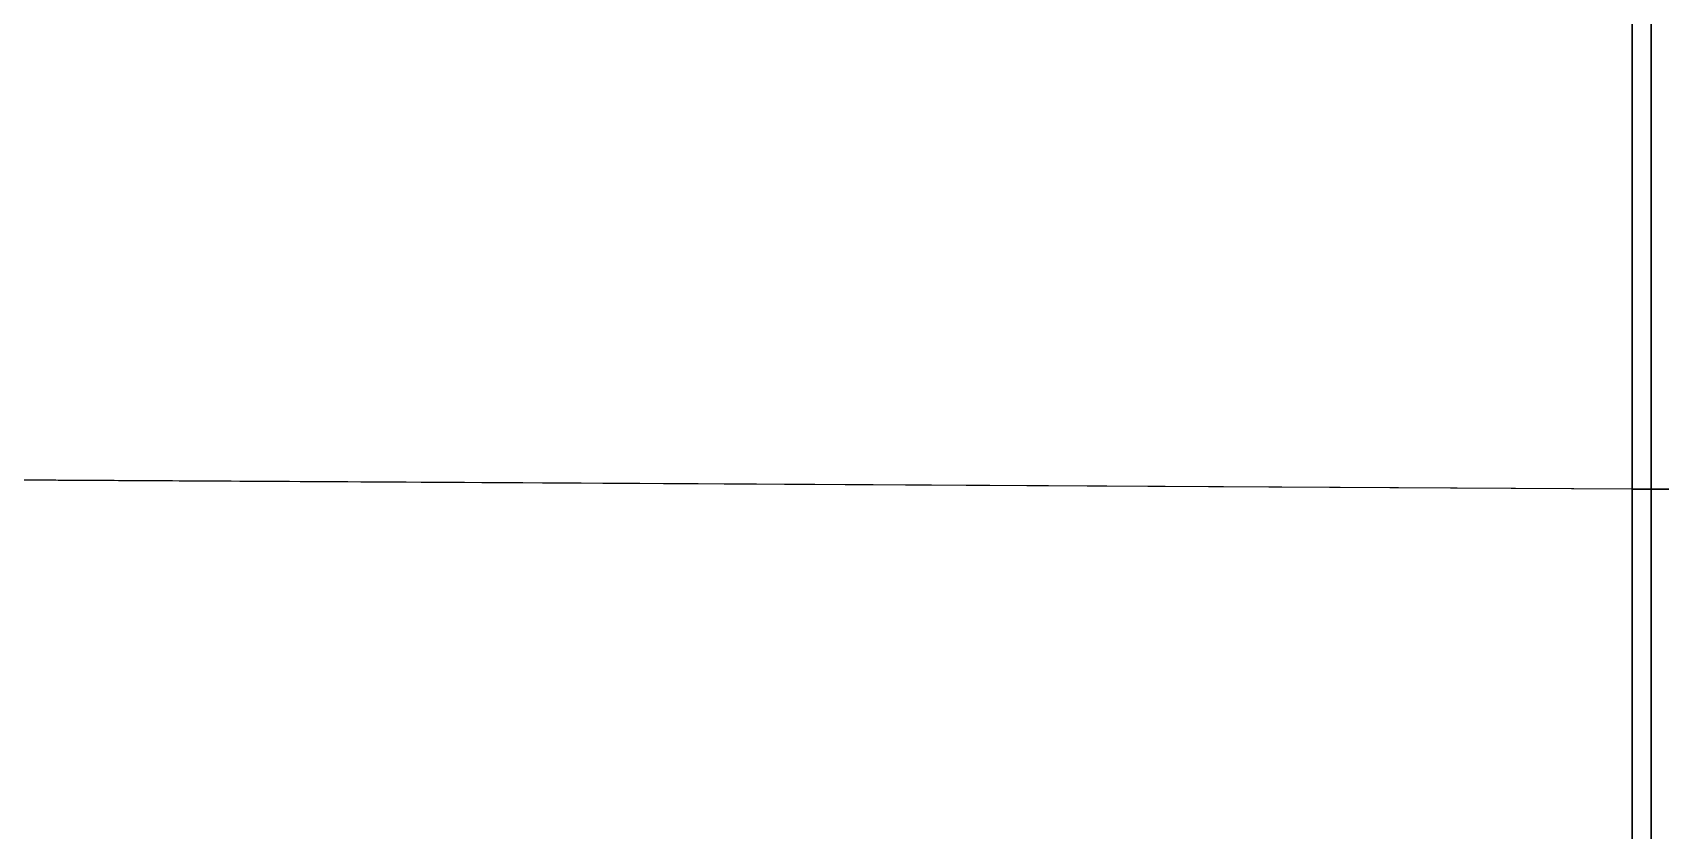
# Model space of a CAD drawing. Extents: x -530 to 530, y -2 to 255.
# Drawn here: x -0.861 to 0.005, y 0.589 to 1.014 of the extents above; entities that cross this region are included whole.
import ezdxf

# ---------------------------------------------------------------- set-up
doc = ezdxf.new("R2010")
doc.units = 0
doc.header["$MEASUREMENT"] = 0
doc.layers.add('default', color=7, linetype='Continuous')

msp = doc.modelspace()

# ---------------------------------------------------------------- linework, layer by layer
at = {"layer": 'default', "color": 5, "linetype": 'Continuous'}
for p, q in [((-0.01, 1.2, -3.274), (-0.01, 0.771, -2.189)), ((-0.01, 0.771, 3.828), (-0.01, 1.2, 4.191)), ((-0.01, 0.771, -2.189), (-26.397, 0.916, -2.197)), ((-0.01, 0.771, 3.828), (-26.17, 0.916, 3.812)), ((-0.01, 0.771, -2.189), (-0.01, 0.434, -1.168)), ((-0.01, 0.434, 3.438), (-0.01, 0.771, 3.828)), ((-0.01, 0.771, -2.189), (0.01, 0.771, -2.189)), ((0.01, 0.771, -2.189), (-0.01, 0.771, -2.189)), ((-0.01, 0.771, 3.828), (0.01, 0.771, 3.828)), ((0.01, 0.771, 3.828), (-0.01, 0.771, 3.828))]:
    msp.add_line(p, q, dxfattribs=at)
at = {"layer": 'default', "color": 7, "linetype": 'Continuous'}
for p, q in [((0, 1.2, -3.274), (0, 0.771, -2.189)), ((0, 1.2, -3.274), (0, 0.771, -2.189)), ((0, 0.771, 3.828), (0, 1.2, 4.191)), ((0, 0.771, 3.828), (0, 1.2, 4.191)), ((0, 0.771, -2.189), (0, 0.434, -1.168)), ((0, 0.771, -2.189), (0, 0.434, -1.168)), ((0, 0.434, 3.438), (0, 0.771, 3.828)), ((0, 0.434, 3.438), (0, 0.771, 3.828))]:
    msp.add_line(p, q, dxfattribs=at)
at = {"layer": 'default', "color": 4, "linetype": 'Continuous'}
for p, q in [((0, 1.2, -3.274), (0, 0.771, -2.189)), ((0, 1.2, -3.274), (0, 0.771, -2.189)), ((0, 0.771, 3.828), (0, 1.2, 4.191)), ((0, 0.771, 3.828), (0, 1.2, 4.191)), ((0, 0.771, -2.189), (0, 0.434, -1.168)), ((0, 0.771, -2.189), (0, 0.434, -1.168)), ((0, 0.434, 3.438), (0, 0.771, 3.828)), ((0, 0.434, 3.438), (0, 0.771, 3.828))]:
    msp.add_line(p, q, dxfattribs=at)

doc.saveas('drawing.dxf')
